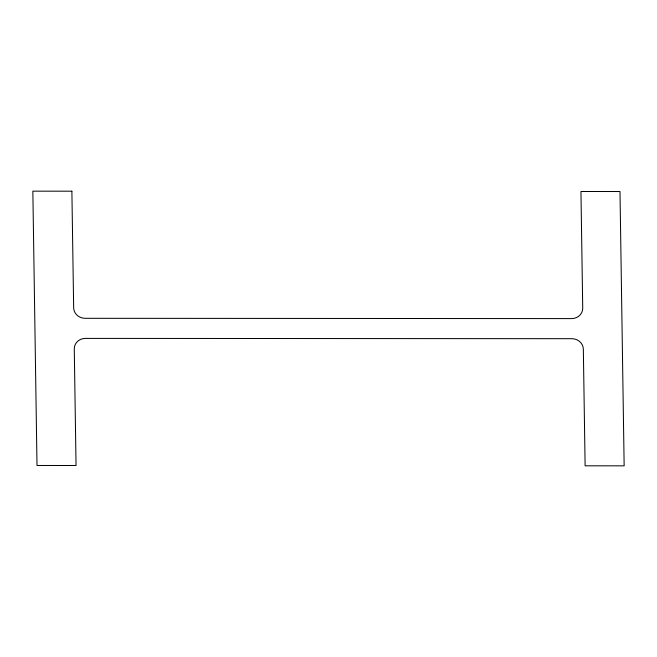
<?xml version="1.0" encoding="UTF-8"?>
<svg xmlns="http://www.w3.org/2000/svg" width="657" height="657" viewBox="0 0 657 657"><rect width="100%" height="100%" fill="white"/><g stroke="black" fill="none" stroke-linecap="round" stroke-linejoin="round"><path stroke-width="0.99" d="M71.884 191.187L32.85 191.162L37.006 465.476L76.048 465.501L74.274 348.851A11.292 10.455 5.5 0 1 85.402 338.396L571.902 338.692A11.292 10.455 5.5 0 1 583.342 349.163L585.116 465.813L624.15 465.838L619.994 191.524L580.952 191.499L582.726 308.149A11.292 10.455 5.5 0 1 571.598 318.604L85.098 318.308A11.292 10.455 5.5 0 1 73.658 307.837L71.884 191.187"/></g></svg>
